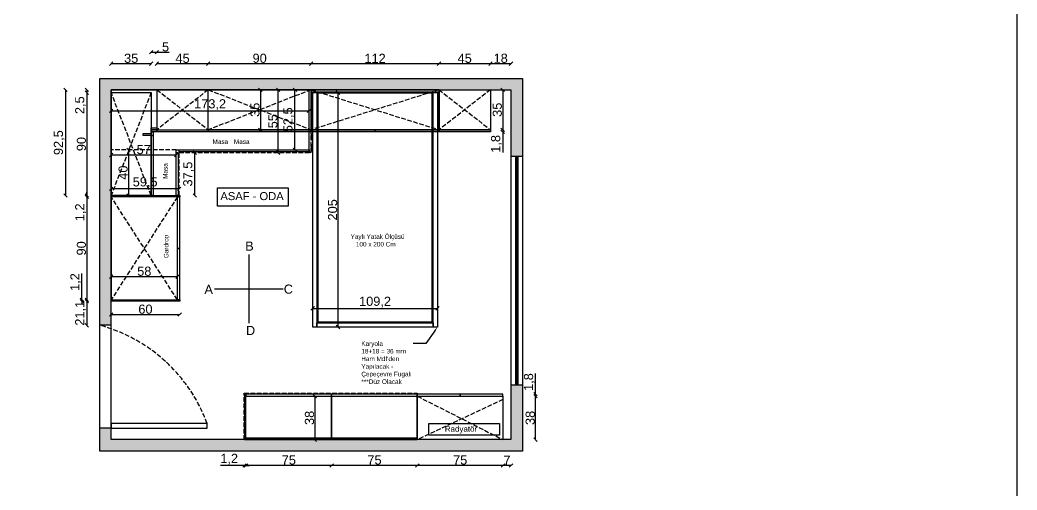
# Model space of a CAD drawing. Header units: millimetres. Extents: x -1860 to 15304, y 307 to 22353.
# Drawn here: x -987 to -114, y 21230 to 21641 of the extents above; entities that cross this region are included whole.
import ezdxf
from ezdxf import colors
from ezdxf.entities.mleader import LeaderData, LeaderLine
from ezdxf.math import Vec2, Vec3

# ---------------------------------------------------------------- set-up
doc = ezdxf.new("R2010")
doc.units = ezdxf.units.MM
doc.linetypes.add('DASHED2', pattern=[9.525, 6.35, -3.175])
doc.linetypes.add('JIS_02_4.0', pattern=[5.5, 4, -1.5])
doc.styles.get("Standard").update_dxf_attribs({"font": 'arial.ttf'})
doc.dimstyles.new('ISO-25', dxfattribs={"dimtxt": 8, "dimasz": 3, "dimexe": 1.25, "dimexo": 0.625, "dimtad": 1, "dimtxsty": 'Standard', "dimblk": 'OBLIQUE', "dimcen": 2.5, "dimse1": 1, "dimse2": 1, "dimadec": 0, "dimazin": 0, "dimtfac": 1, "dimtmove": 0, "dimatfit": 3, "dimldrblk": 'OBLIQUE', "dimfxl": 1, "dimarcsym": 0})

# ---------------------------------------------------------------- blocks, each defined once
blk = doc.blocks.new('karyola + yatak')
at = {"color": 6}
for points in [[(981.44, 274.23), (981.44, 479.23), (985.04, 479.23), (985.04, 274.23)], [(1087.04, 274.23), (1087.04, 479.23), (1090.64, 479.23), (1090.64, 274.23)], [(985.04, 277.83), (1087.04, 277.83), (1087.04, 274.23), (985.04, 274.23)]]:
    blk.add_lwpolyline(points, close=True, dxfattribs=at)
at = {"color": 1}
blk.add_lwpolyline([(986.04, 478.83), (986.04, 278.83), (1086.04, 278.83), (1086.04, 478.83)], close=True, dxfattribs=at)
blk = doc.blocks.new('_Oblique')
at = {"color": 0, "linetype": 'ByBlock', "lineweight": -2}
blk.add_line((-0.5, -0.5), (0.5, 0.5), dxfattribs=at)
blk = doc.blocks.new('*D300')
at = {"color": 0, "lineweight": -2, "transparency": 16777216}
blk.add_line((-535.36, 21274.36), (-535.36, 21312.36), dxfattribs=at)
at = {"layer": 'Defpoints', "color": 0, "transparency": 16777216}
for p in [(-563.92, 21312.36), (-535.36, 21312.36), (-563.92, 21274.36)]:
    blk.add_point(p, dxfattribs=at)
at = {"color": 0, "lineweight": -2, "transparency": 16777216, "xscale": 3, "yscale": 3, "zscale": 3}
for p, rotation in [((-535.36, 21312.36), 90), ((-535.36, 21274.36), 270)]:
    blk.add_blockref('_Oblique', p, dxfattribs=dict(at, rotation=rotation))
at = {"color": 0, "transparency": 16777216, "insert": (-540.08, 21293.36), "char_height": 8, "attachment_point": 5, "rotation": 90}
blk.add_mtext('38', dxfattribs=at)
blk = doc.blocks.new('*D301')
at = {"color": 0, "lineweight": -2, "transparency": 16777216}
for p, q in [((-535.36, 21314.16), (-535.36, 21332.23)), ((-535.36, 21312.36), (-535.36, 21314.16))]:
    blk.add_line(p, q, dxfattribs=at)
at = {"layer": 'Defpoints', "color": 0, "transparency": 16777216}
for p in [(-563.92, 21314.16), (-563.92, 21312.36), (-535.36, 21314.16)]:
    blk.add_point(p, dxfattribs=at)
at = {"color": 0, "lineweight": -2, "transparency": 16777216, "xscale": 3, "yscale": 3, "zscale": 3}
for p, rotation in [((-535.36, 21314.16), 90), ((-535.36, 21312.36), 270)]:
    blk.add_blockref('_Oblique', p, dxfattribs=dict(at, rotation=rotation))
at = {"color": 0, "transparency": 16777216, "insert": (-540.8, 21324.7), "char_height": 8, "attachment_point": 5, "rotation": 90}
blk.add_mtext('1,8', dxfattribs=at)
blk = doc.blocks.new('*D302')
at = {"color": 0, "lineweight": -2, "transparency": 16777216}
blk.add_line((-556.92, 21251.77), (-563.92, 21251.77), dxfattribs=at)
at = {"layer": 'Defpoints', "color": 0, "transparency": 16777216}
for p in [(-563.92, 21274.36), (-556.92, 21274.36), (-563.92, 21251.77)]:
    blk.add_point(p, dxfattribs=at)
at = {"color": 0, "lineweight": -2, "transparency": 16777216, "xscale": 3, "yscale": 3, "zscale": 3, "rotation": 180}
blk.add_blockref('_Oblique', (-563.92, 21251.77), dxfattribs=at)
at = {"color": 0, "lineweight": -2, "transparency": 16777216, "xscale": 3, "yscale": 3, "zscale": 3}
blk.add_blockref('_Oblique', (-556.92, 21251.77), dxfattribs=at)
at = {"color": 0, "transparency": 16777216, "insert": (-560.42, 21256.39), "char_height": 8, "attachment_point": 5}
blk.add_mtext('7', dxfattribs=at)
blk = doc.blocks.new('*D303')
at = {"color": 0, "lineweight": -2, "transparency": 16777216}
blk.add_line((-563.92, 21251.77), (-638.92, 21251.77), dxfattribs=at)
at = {"layer": 'Defpoints', "color": 0, "transparency": 16777216}
for p in [(-638.92, 21274.36), (-563.92, 21274.36), (-638.92, 21251.77)]:
    blk.add_point(p, dxfattribs=at)
at = {"color": 0, "lineweight": -2, "transparency": 16777216, "xscale": 3, "yscale": 3, "zscale": 3, "rotation": 180}
blk.add_blockref('_Oblique', (-638.92, 21251.77), dxfattribs=at)
at = {"color": 0, "lineweight": -2, "transparency": 16777216, "xscale": 3, "yscale": 3, "zscale": 3}
blk.add_blockref('_Oblique', (-563.92, 21251.77), dxfattribs=at)
at = {"color": 0, "transparency": 16777216, "insert": (-601.42, 21256.46), "char_height": 8, "attachment_point": 5}
blk.add_mtext('75', dxfattribs=at)
blk = doc.blocks.new('*D304')
at = {"color": 0, "lineweight": -2, "transparency": 16777216}
blk.add_line((-638.92, 21251.77), (-713.92, 21251.77), dxfattribs=at)
at = {"layer": 'Defpoints', "color": 0, "transparency": 16777216}
for p in [(-713.92, 21274.36), (-638.92, 21274.36), (-713.92, 21251.77)]:
    blk.add_point(p, dxfattribs=at)
at = {"color": 0, "lineweight": -2, "transparency": 16777216, "xscale": 3, "yscale": 3, "zscale": 3, "rotation": 180}
blk.add_blockref('_Oblique', (-713.92, 21251.77), dxfattribs=at)
at = {"color": 0, "lineweight": -2, "transparency": 16777216, "xscale": 3, "yscale": 3, "zscale": 3}
blk.add_blockref('_Oblique', (-638.92, 21251.77), dxfattribs=at)
at = {"color": 0, "transparency": 16777216, "insert": (-676.42, 21256.46), "char_height": 8, "attachment_point": 5}
blk.add_mtext('75', dxfattribs=at)
blk = doc.blocks.new('*D305')
at = {"color": 0, "lineweight": -2, "transparency": 16777216}
blk.add_line((-713.92, 21251.77), (-788.92, 21251.77), dxfattribs=at)
at = {"layer": 'Defpoints', "color": 0, "transparency": 16777216}
for p in [(-788.92, 21274.36), (-713.92, 21274.36), (-788.92, 21251.77)]:
    blk.add_point(p, dxfattribs=at)
at = {"color": 0, "lineweight": -2, "transparency": 16777216, "xscale": 3, "yscale": 3, "zscale": 3, "rotation": 180}
blk.add_blockref('_Oblique', (-788.92, 21251.77), dxfattribs=at)
at = {"color": 0, "lineweight": -2, "transparency": 16777216, "xscale": 3, "yscale": 3, "zscale": 3}
blk.add_blockref('_Oblique', (-713.92, 21251.77), dxfattribs=at)
at = {"color": 0, "transparency": 16777216, "insert": (-751.42, 21256.46), "char_height": 8, "attachment_point": 5}
blk.add_mtext('75', dxfattribs=at)
blk = doc.blocks.new('*D306')
at = {"color": 0, "lineweight": -2, "transparency": 16777216}
for p, q in [((-790.12, 21251.77), (-811.1, 21251.77)), ((-788.92, 21251.77), (-790.12, 21251.77)), ((-788.92, 21251.77), (-785.92, 21251.77))]:
    blk.add_line(p, q, dxfattribs=at)
at = {"layer": 'Defpoints', "color": 0, "transparency": 16777216}
for p in [(-790.12, 21274.36), (-788.92, 21274.36), (-790.12, 21251.77)]:
    blk.add_point(p, dxfattribs=at)
at = {"color": 0, "lineweight": -2, "transparency": 16777216, "xscale": 3, "yscale": 3, "zscale": 3}
blk.add_blockref('_Oblique', (-790.12, 21251.77), dxfattribs=at)
at = {"color": 0, "lineweight": -2, "transparency": 16777216, "xscale": 3, "yscale": 3, "zscale": 3, "rotation": 180}
blk.add_blockref('_Oblique', (-788.92, 21251.77), dxfattribs=at)
at = {"color": 0, "transparency": 16777216, "insert": (-803.61, 21257.2), "char_height": 8, "attachment_point": 5}
blk.add_mtext('1,2', dxfattribs=at)
blk = doc.blocks.new('*D406')
at = {"color": 0, "lineweight": -2, "transparency": 16777216}
blk.add_line((-906.92, 21416.91), (-848.92, 21416.91), dxfattribs=at)
at = {"layer": 'Defpoints', "color": 0, "transparency": 16777216}
for p in [(-848.92, 21416.91), (-906.92, 21396.66), (-848.92, 21396.66)]:
    blk.add_point(p, dxfattribs=at)
at = {"color": 0, "lineweight": -2, "transparency": 16777216, "xscale": 3, "yscale": 3, "zscale": 3, "rotation": 180}
blk.add_blockref('_Oblique', (-906.92, 21416.91), dxfattribs=at)
at = {"color": 0, "lineweight": -2, "transparency": 16777216, "xscale": 3, "yscale": 3, "zscale": 3}
blk.add_blockref('_Oblique', (-848.92, 21416.91), dxfattribs=at)
at = {"color": 0, "transparency": 16777216, "insert": (-877.92, 21421.62), "char_height": 8, "attachment_point": 5}
blk.add_mtext('58', dxfattribs=at)
blk = doc.blocks.new('*D407')
at = {"color": 0, "lineweight": -2, "transparency": 16777216}
blk.add_line((-906.92, 21383.7), (-846.92, 21383.7), dxfattribs=at)
at = {"layer": 'Defpoints', "color": 0, "transparency": 16777216}
for p in [(-906.92, 21395.46), (-846.92, 21395.46), (-846.92, 21383.7)]:
    blk.add_point(p, dxfattribs=at)
at = {"color": 0, "lineweight": -2, "transparency": 16777216, "xscale": 3, "yscale": 3, "zscale": 3, "rotation": 180}
blk.add_blockref('_Oblique', (-906.92, 21383.7), dxfattribs=at)
at = {"color": 0, "lineweight": -2, "transparency": 16777216, "xscale": 3, "yscale": 3, "zscale": 3}
blk.add_blockref('_Oblique', (-846.92, 21383.7), dxfattribs=at)
at = {"color": 0, "transparency": 16777216, "insert": (-876.92, 21388.41), "char_height": 8, "attachment_point": 5}
blk.add_mtext('60', dxfattribs=at)
blk = doc.blocks.new('*D408')
at = {"color": 0, "lineweight": -2, "transparency": 16777216}
blk.add_line((-564.19, 21580.36), (-564.19, 21545.36), dxfattribs=at)
at = {"layer": 'Defpoints', "color": 0, "transparency": 16777216}
for p in [(-574.92, 21580.36), (-574.92, 21545.36), (-564.19, 21545.36)]:
    blk.add_point(p, dxfattribs=at)
at = {"color": 0, "lineweight": -2, "transparency": 16777216, "xscale": 3, "yscale": 3, "zscale": 3}
for p, rotation in [((-564.19, 21580.36), 90), ((-564.19, 21545.36), 270)]:
    blk.add_blockref('_Oblique', p, dxfattribs=dict(at, rotation=rotation))
at = {"color": 0, "transparency": 16777216, "insert": (-568.91, 21562.86), "char_height": 8, "attachment_point": 5, "rotation": 90}
blk.add_mtext('35', dxfattribs=at)
blk = doc.blocks.new('*D409')
at = {"color": 0, "lineweight": -2, "transparency": 16777216}
for p, q in [((-564.19, 21545.36), (-564.19, 21543.56)), ((-564.19, 21543.56), (-564.19, 21525.48))]:
    blk.add_line(p, q, dxfattribs=at)
at = {"layer": 'Defpoints', "color": 0, "transparency": 16777216}
for p in [(-574.92, 21545.36), (-574.92, 21543.56), (-564.19, 21543.56)]:
    blk.add_point(p, dxfattribs=at)
at = {"color": 0, "lineweight": -2, "transparency": 16777216, "xscale": 3, "yscale": 3, "zscale": 3}
for p, rotation in [((-564.19, 21545.36), 90), ((-564.19, 21543.56), 270)]:
    blk.add_blockref('_Oblique', p, dxfattribs=dict(at, rotation=rotation))
at = {"color": 0, "transparency": 16777216, "insert": (-569.63, 21533.02), "char_height": 8, "attachment_point": 5, "rotation": 90}
blk.add_mtext('1,8', dxfattribs=at)
blk = doc.blocks.new('*D410')
at = {"color": 0, "lineweight": -2, "transparency": 16777216}
blk.add_line((-556.92, 21603.17), (-574.92, 21603.17), dxfattribs=at)
at = {"layer": 'Defpoints', "color": 0, "transparency": 16777216}
for p in [(-574.92, 21603.17), (-574.92, 21580.36), (-556.92, 21580.36)]:
    blk.add_point(p, dxfattribs=at)
at = {"color": 0, "lineweight": -2, "transparency": 16777216, "xscale": 3, "yscale": 3, "zscale": 3, "rotation": 180}
blk.add_blockref('_Oblique', (-574.92, 21603.17), dxfattribs=at)
at = {"color": 0, "lineweight": -2, "transparency": 16777216, "xscale": 3, "yscale": 3, "zscale": 3}
blk.add_blockref('_Oblique', (-556.92, 21603.17), dxfattribs=at)
at = {"color": 0, "transparency": 16777216, "insert": (-565.92, 21607.87), "char_height": 8, "attachment_point": 5}
blk.add_mtext('18', dxfattribs=at)
blk = doc.blocks.new('*D411')
at = {"color": 0, "lineweight": -2, "transparency": 16777216}
blk.add_line((-574.92, 21603.17), (-619.92, 21603.17), dxfattribs=at)
at = {"layer": 'Defpoints', "color": 0, "transparency": 16777216}
for p in [(-619.92, 21603.17), (-619.92, 21580.36), (-574.92, 21580.36)]:
    blk.add_point(p, dxfattribs=at)
at = {"color": 0, "lineweight": -2, "transparency": 16777216, "xscale": 3, "yscale": 3, "zscale": 3, "rotation": 180}
blk.add_blockref('_Oblique', (-619.92, 21603.17), dxfattribs=at)
at = {"color": 0, "lineweight": -2, "transparency": 16777216, "xscale": 3, "yscale": 3, "zscale": 3}
blk.add_blockref('_Oblique', (-574.92, 21603.17), dxfattribs=at)
at = {"color": 0, "transparency": 16777216, "insert": (-597.42, 21607.86), "char_height": 8, "attachment_point": 5}
blk.add_mtext('45', dxfattribs=at)
blk = doc.blocks.new('*D412')
at = {"color": 0, "lineweight": -2, "transparency": 16777216}
blk.add_line((-619.92, 21603.17), (-731.92, 21603.17), dxfattribs=at)
at = {"layer": 'Defpoints', "color": 0, "transparency": 16777216}
for p in [(-731.92, 21603.17), (-731.92, 21580.36), (-619.92, 21580.36)]:
    blk.add_point(p, dxfattribs=at)
at = {"color": 0, "lineweight": -2, "transparency": 16777216, "xscale": 3, "yscale": 3, "zscale": 3, "rotation": 180}
blk.add_blockref('_Oblique', (-731.92, 21603.17), dxfattribs=at)
at = {"color": 0, "lineweight": -2, "transparency": 16777216, "xscale": 3, "yscale": 3, "zscale": 3}
blk.add_blockref('_Oblique', (-619.92, 21603.17), dxfattribs=at)
at = {"color": 0, "transparency": 16777216, "insert": (-675.92, 21607.81), "char_height": 8, "attachment_point": 5}
blk.add_mtext('112', dxfattribs=at)
blk = doc.blocks.new('*D413')
at = {"color": 0, "lineweight": -2, "transparency": 16777216}
blk.add_line((-731.92, 21603.17), (-821.92, 21603.17), dxfattribs=at)
at = {"layer": 'Defpoints', "color": 0, "transparency": 16777216}
for p in [(-821.92, 21603.17), (-821.92, 21580.36), (-731.92, 21580.36)]:
    blk.add_point(p, dxfattribs=at)
at = {"color": 0, "lineweight": -2, "transparency": 16777216, "xscale": 3, "yscale": 3, "zscale": 3, "rotation": 180}
blk.add_blockref('_Oblique', (-821.92, 21603.17), dxfattribs=at)
at = {"color": 0, "lineweight": -2, "transparency": 16777216, "xscale": 3, "yscale": 3, "zscale": 3}
blk.add_blockref('_Oblique', (-731.92, 21603.17), dxfattribs=at)
at = {"color": 0, "transparency": 16777216, "insert": (-776.92, 21607.87), "char_height": 8, "attachment_point": 5}
blk.add_mtext('90', dxfattribs=at)
blk = doc.blocks.new('*D414')
at = {"color": 0, "lineweight": -2, "transparency": 16777216}
blk.add_line((-821.92, 21603.17), (-866.92, 21603.17), dxfattribs=at)
at = {"layer": 'Defpoints', "color": 0, "transparency": 16777216}
for p in [(-866.92, 21603.17), (-866.92, 21580.36), (-821.92, 21580.36)]:
    blk.add_point(p, dxfattribs=at)
at = {"color": 0, "lineweight": -2, "transparency": 16777216, "xscale": 3, "yscale": 3, "zscale": 3, "rotation": 180}
blk.add_blockref('_Oblique', (-866.92, 21603.17), dxfattribs=at)
at = {"color": 0, "lineweight": -2, "transparency": 16777216, "xscale": 3, "yscale": 3, "zscale": 3}
blk.add_blockref('_Oblique', (-821.92, 21603.17), dxfattribs=at)
at = {"color": 0, "transparency": 16777216, "insert": (-844.42, 21607.86), "char_height": 8, "attachment_point": 5}
blk.add_mtext('45', dxfattribs=at)
blk = doc.blocks.new('*D168')
at = {"color": 0, "lineweight": -2, "transparency": 16777216}
for p, q in [((-871.92, 21613.18), (-866.92, 21613.18)), ((-866.92, 21613.18), (-856.03, 21613.18))]:
    blk.add_line(p, q, dxfattribs=at)
at = {"layer": 'Defpoints', "color": 0, "transparency": 16777216}
for p in [(-871.92, 21613.18), (-871.92, 21577.86), (-866.92, 21580.36)]:
    blk.add_point(p, dxfattribs=at)
at = {"color": 0, "lineweight": -2, "transparency": 16777216, "xscale": 3, "yscale": 3, "zscale": 3, "rotation": 180}
blk.add_blockref('_Oblique', (-871.92, 21613.18), dxfattribs=at)
at = {"color": 0, "lineweight": -2, "transparency": 16777216, "xscale": 3, "yscale": 3, "zscale": 3}
blk.add_blockref('_Oblique', (-866.92, 21613.18), dxfattribs=at)
at = {"color": 0, "transparency": 16777216, "insert": (-859.31, 21617.88), "char_height": 8, "attachment_point": 5}
blk.add_mtext('5', dxfattribs=at)
blk = doc.blocks.new('*D169')
at = {"color": 0, "lineweight": -2, "transparency": 16777216}
blk.add_line((-871.92, 21603.17), (-906.92, 21603.17), dxfattribs=at)
at = {"layer": 'Defpoints', "color": 0, "transparency": 16777216}
for p in [(-906.92, 21603.17), (-906.92, 21577.86), (-871.92, 21577.86)]:
    blk.add_point(p, dxfattribs=at)
at = {"color": 0, "lineweight": -2, "transparency": 16777216, "xscale": 3, "yscale": 3, "zscale": 3, "rotation": 180}
blk.add_blockref('_Oblique', (-906.92, 21603.17), dxfattribs=at)
at = {"color": 0, "lineweight": -2, "transparency": 16777216, "xscale": 3, "yscale": 3, "zscale": 3}
blk.add_blockref('_Oblique', (-871.92, 21603.17), dxfattribs=at)
at = {"color": 0, "transparency": 16777216, "insert": (-889.42, 21607.88), "char_height": 8, "attachment_point": 5}
blk.add_mtext('35', dxfattribs=at)
blk = doc.blocks.new('*D366')
at = {"color": 0, "lineweight": -2, "transparency": 16777216}
blk.add_line((-776.32, 21580.36), (-776.32, 21545.36), dxfattribs=at)
at = {"layer": 'Defpoints', "color": 0, "transparency": 16777216}
for p in [(-821.92, 21580.36), (-821.92, 21545.36), (-776.32, 21545.36)]:
    blk.add_point(p, dxfattribs=at)
at = {"color": 0, "lineweight": -2, "transparency": 16777216, "xscale": 3, "yscale": 3, "zscale": 3}
for p, rotation in [((-776.32, 21580.36), 90), ((-776.32, 21545.36), 270)]:
    blk.add_blockref('_Oblique', p, dxfattribs=dict(at, rotation=rotation))
at = {"color": 0, "transparency": 16777216, "insert": (-781.03, 21562.86), "char_height": 8, "attachment_point": 5, "rotation": 90}
blk.add_mtext('35', dxfattribs=at)
blk = doc.blocks.new('*D367')
at = {"color": 0, "lineweight": -2, "transparency": 16777216}
blk.add_line((-728.58, 21312.36), (-728.58, 21274.36), dxfattribs=at)
at = {"layer": 'Defpoints', "color": 0, "transparency": 16777216}
for p in [(-713.92, 21312.36), (-728.58, 21274.36), (-713.92, 21274.36)]:
    blk.add_point(p, dxfattribs=at)
at = {"color": 0, "lineweight": -2, "transparency": 16777216, "xscale": 3, "yscale": 3, "zscale": 3}
for p, rotation in [((-728.58, 21312.36), 90), ((-728.58, 21274.36), 270)]:
    blk.add_blockref('_Oblique', p, dxfattribs=dict(at, rotation=rotation))
at = {"color": 0, "transparency": 16777216, "insert": (-733.3, 21293.36), "char_height": 8, "attachment_point": 5, "rotation": 90}
blk.add_mtext('38', dxfattribs=at)
blk = doc.blocks.new('*D369')
at = {"color": 0, "lineweight": -2, "transparency": 16777216}
for p, q in [((-928.25, 21580.36), (-928.25, 21577.86)), ((-928.25, 21577.86), (-928.25, 21558.85))]:
    blk.add_line(p, q, dxfattribs=at)
at = {"layer": 'Defpoints', "color": 0, "transparency": 16777216}
for p in [(-928.25, 21577.86), (-906.92, 21580.36), (-906.92, 21577.86)]:
    blk.add_point(p, dxfattribs=at)
at = {"color": 0, "lineweight": -2, "transparency": 16777216, "xscale": 3, "yscale": 3, "zscale": 3}
for p, rotation in [((-928.25, 21580.36), 90), ((-928.25, 21577.86), 270)]:
    blk.add_blockref('_Oblique', p, dxfattribs=dict(at, rotation=rotation))
at = {"color": 0, "transparency": 16777216, "insert": (-933.68, 21566.85), "char_height": 8, "attachment_point": 5, "rotation": 90}
blk.add_mtext('2,5', dxfattribs=at)
blk = doc.blocks.new('*D370')
at = {"color": 0, "lineweight": -2, "transparency": 16777216}
blk.add_line((-928.25, 21577.86), (-928.25, 21487.86), dxfattribs=at)
at = {"layer": 'Defpoints', "color": 0, "transparency": 16777216}
for p in [(-906.92, 21577.86), (-928.25, 21487.86), (-906.92, 21487.86)]:
    blk.add_point(p, dxfattribs=at)
at = {"color": 0, "lineweight": -2, "transparency": 16777216, "xscale": 3, "yscale": 3, "zscale": 3}
for p, rotation in [((-928.25, 21577.86), 90), ((-928.25, 21487.86), 270)]:
    blk.add_blockref('_Oblique', p, dxfattribs=dict(at, rotation=rotation))
at = {"color": 0, "transparency": 16777216, "insert": (-932.96, 21532.86), "char_height": 8, "attachment_point": 5, "rotation": 90}
blk.add_mtext('90', dxfattribs=at)
blk = doc.blocks.new('*D371')
at = {"color": 0, "lineweight": -2, "transparency": 16777216}
for p, q in [((-928.25, 21487.86), (-928.25, 21490.86)), ((-928.25, 21487.86), (-928.25, 21486.66)), ((-928.25, 21486.66), (-928.25, 21465.68))]:
    blk.add_line(p, q, dxfattribs=at)
at = {"layer": 'Defpoints', "color": 0, "transparency": 16777216}
for p in [(-928.25, 21486.66), (-906.92, 21487.86), (-906.92, 21486.66)]:
    blk.add_point(p, dxfattribs=at)
at = {"color": 0, "lineweight": -2, "transparency": 16777216, "xscale": 3, "yscale": 3, "zscale": 3}
for p, rotation in [((-928.25, 21487.86), 270), ((-928.25, 21486.66), 90)]:
    blk.add_blockref('_Oblique', p, dxfattribs=dict(at, rotation=rotation))
at = {"color": 0, "transparency": 16777216, "insert": (-933.68, 21473.17), "char_height": 8, "attachment_point": 5, "rotation": 90}
blk.add_mtext('1,2', dxfattribs=at)
blk = doc.blocks.new('*D372')
at = {"color": 0, "lineweight": -2, "transparency": 16777216}
blk.add_line((-928.25, 21486.66), (-928.25, 21396.66), dxfattribs=at)
at = {"layer": 'Defpoints', "color": 0, "transparency": 16777216}
for p in [(-906.92, 21486.66), (-928.25, 21396.66), (-906.92, 21396.66)]:
    blk.add_point(p, dxfattribs=at)
at = {"color": 0, "lineweight": -2, "transparency": 16777216, "xscale": 3, "yscale": 3, "zscale": 3}
for p, rotation in [((-928.25, 21486.66), 90), ((-928.25, 21396.66), 270)]:
    blk.add_blockref('_Oblique', p, dxfattribs=dict(at, rotation=rotation))
at = {"color": 0, "transparency": 16777216, "insert": (-932.96, 21441.66), "char_height": 8, "attachment_point": 5, "rotation": 90}
blk.add_mtext('90', dxfattribs=at)
blk = doc.blocks.new('*D373')
at = {"color": 0, "lineweight": -2, "transparency": 16777216}
for p, q in [((-932.48, 21396.66), (-932.48, 21419.64)), ((-932.48, 21395.46), (-932.48, 21396.66)), ((-932.48, 21395.46), (-932.48, 21392.46))]:
    blk.add_line(p, q, dxfattribs=at)
at = {"layer": 'Defpoints', "color": 0, "transparency": 16777216}
for p in [(-932.48, 21395.46), (-906.92, 21396.66), (-906.92, 21395.46)]:
    blk.add_point(p, dxfattribs=at)
at = {"color": 0, "lineweight": -2, "transparency": 16777216, "xscale": 3, "yscale": 3, "zscale": 3}
for p, rotation in [((-932.48, 21396.66), 270), ((-932.48, 21395.46), 90)]:
    blk.add_blockref('_Oblique', p, dxfattribs=dict(at, rotation=rotation))
at = {"color": 0, "transparency": 16777216, "insert": (-937.91, 21412.15), "char_height": 8, "attachment_point": 5, "rotation": 90}
blk.add_mtext('1,2', dxfattribs=at)
blk = doc.blocks.new('*D374')
at = {"color": 0, "lineweight": -2, "transparency": 16777216}
blk.add_line((-928.25, 21395.46), (-928.25, 21374.36), dxfattribs=at)
at = {"layer": 'Defpoints', "color": 0, "transparency": 16777216}
for p in [(-906.92, 21395.46), (-928.25, 21374.36), (-906.92, 21374.36)]:
    blk.add_point(p, dxfattribs=at)
at = {"color": 0, "lineweight": -2, "transparency": 16777216, "xscale": 3, "yscale": 3, "zscale": 3}
for p, rotation in [((-928.25, 21395.46), 90), ((-928.25, 21374.36), 270)]:
    blk.add_blockref('_Oblique', p, dxfattribs=dict(at, rotation=rotation))
at = {"color": 0, "transparency": 16777216, "insert": (-933.68, 21384.91), "char_height": 8, "attachment_point": 5, "rotation": 90}
blk.add_mtext('21,1', dxfattribs=at)
blk = doc.blocks.new('*D375')
at = {"color": 0, "lineweight": -2, "transparency": 16777216}
blk.add_line((-946.93, 21580.36), (-946.93, 21487.86), dxfattribs=at)
at = {"layer": 'Defpoints', "color": 0, "transparency": 16777216}
for p in [(-906.92, 21580.36), (-946.93, 21487.86), (-906.92, 21487.86)]:
    blk.add_point(p, dxfattribs=at)
at = {"color": 0, "lineweight": -2, "transparency": 16777216, "xscale": 3, "yscale": 3, "zscale": 3}
for p, rotation in [((-946.93, 21580.36), 90), ((-946.93, 21487.86), 270)]:
    blk.add_blockref('_Oblique', p, dxfattribs=dict(at, rotation=rotation))
at = {"color": 0, "transparency": 16777216, "insert": (-952.37, 21534.11), "char_height": 8, "attachment_point": 5, "rotation": 90}
blk.add_mtext('92,5', dxfattribs=at)
blk = doc.blocks.new('*D376')
at = {"color": 0, "lineweight": -2, "transparency": 16777216}
blk.add_line((-730.52, 21389.18), (-621.32, 21389.18), dxfattribs=at)
at = {"layer": 'Defpoints', "color": 0, "transparency": 16777216}
for p in [(-621.32, 21389.18), (-730.52, 21372.86), (-621.32, 21372.86)]:
    blk.add_point(p, dxfattribs=at)
at = {"color": 0, "lineweight": -2, "transparency": 16777216, "xscale": 3, "yscale": 3, "zscale": 3, "rotation": 180}
blk.add_blockref('_Oblique', (-730.52, 21389.18), dxfattribs=at)
at = {"color": 0, "lineweight": -2, "transparency": 16777216, "xscale": 3, "yscale": 3, "zscale": 3}
blk.add_blockref('_Oblique', (-621.32, 21389.18), dxfattribs=at)
at = {"color": 0, "transparency": 16777216, "insert": (-675.92, 21394.61), "char_height": 8, "attachment_point": 5}
blk.add_mtext('109,2', dxfattribs=at)
blk = doc.blocks.new('*D377')
at = {"color": 0, "lineweight": -2, "transparency": 16777216}
blk.add_line((-708.34, 21372.86), (-708.34, 21577.86), dxfattribs=at)
at = {"layer": 'Defpoints', "color": 0, "transparency": 16777216}
for p in [(-708.34, 21577.86), (-621.32, 21577.86), (-621.32, 21372.86)]:
    blk.add_point(p, dxfattribs=at)
at = {"color": 0, "lineweight": -2, "transparency": 16777216, "xscale": 3, "yscale": 3, "zscale": 3}
for p, rotation in [((-708.34, 21577.86), 90), ((-708.34, 21372.86), 270)]:
    blk.add_blockref('_Oblique', p, dxfattribs=dict(at, rotation=rotation))
at = {"color": 0, "transparency": 16777216, "insert": (-713.05, 21475.36), "char_height": 8, "attachment_point": 5, "rotation": 90}
blk.add_mtext('205', dxfattribs=at)
blk = doc.blocks.new('*D379')
at = {"color": 0, "lineweight": -2, "transparency": 16777216}
blk.add_line((-746, 21527.86), (-746, 21580.36), dxfattribs=at)
at = {"layer": 'Defpoints', "color": 0, "transparency": 16777216}
for p in [(-746, 21580.36), (-733.72, 21580.36), (-733.72, 21527.86)]:
    blk.add_point(p, dxfattribs=at)
at = {"color": 0, "lineweight": -2, "transparency": 16777216, "xscale": 3, "yscale": 3, "zscale": 3}
for p, rotation in [((-746, 21580.36), 90), ((-746, 21527.86), 270)]:
    blk.add_blockref('_Oblique', p, dxfattribs=dict(at, rotation=rotation))
at = {"color": 0, "transparency": 16777216, "insert": (-751.44, 21554.11), "char_height": 8, "attachment_point": 5, "rotation": 90}
blk.add_mtext('52,5', dxfattribs=at)
blk = doc.blocks.new('*D380')
at = {"color": 0, "lineweight": -2, "transparency": 16777216}
blk.add_line((-906.92, 21523.33), (-849.92, 21523.33), dxfattribs=at)
at = {"layer": 'Defpoints', "color": 0, "transparency": 16777216}
for p in [(-849.92, 21523.33), (-906.92, 21487.86), (-849.92, 21487.86)]:
    blk.add_point(p, dxfattribs=at)
at = {"color": 0, "lineweight": -2, "transparency": 16777216, "xscale": 3, "yscale": 3, "zscale": 3, "rotation": 180}
blk.add_blockref('_Oblique', (-906.92, 21523.33), dxfattribs=at)
at = {"color": 0, "lineweight": -2, "transparency": 16777216, "xscale": 3, "yscale": 3, "zscale": 3}
blk.add_blockref('_Oblique', (-849.92, 21523.33), dxfattribs=at)
at = {"color": 0, "transparency": 16777216, "insert": (-878.42, 21528.03), "char_height": 8, "attachment_point": 5}
blk.add_mtext('57', dxfattribs=at)
blk = doc.blocks.new('*D381')
at = {"color": 0, "lineweight": -2, "transparency": 16777216}
blk.add_line((-906.92, 21561.89), (-733.72, 21561.89), dxfattribs=at)
at = {"layer": 'Defpoints', "color": 0, "transparency": 16777216}
for p in [(-906.92, 21580.36), (-733.72, 21580.36), (-733.72, 21561.89)]:
    blk.add_point(p, dxfattribs=at)
at = {"color": 0, "lineweight": -2, "transparency": 16777216, "xscale": 3, "yscale": 3, "zscale": 3, "rotation": 180}
blk.add_blockref('_Oblique', (-906.92, 21561.89), dxfattribs=at)
at = {"color": 0, "lineweight": -2, "transparency": 16777216, "xscale": 3, "yscale": 3, "zscale": 3}
blk.add_blockref('_Oblique', (-733.72, 21561.89), dxfattribs=at)
at = {"color": 0, "transparency": 16777216, "insert": (-820.32, 21567.33), "char_height": 8, "attachment_point": 5}
blk.add_mtext('173,2', dxfattribs=at)
blk = doc.blocks.new('*D382')
at = {"color": 0, "lineweight": -2, "transparency": 16777216}
blk.add_line((-891.71, 21527.86), (-891.71, 21487.86), dxfattribs=at)
at = {"layer": 'Defpoints', "color": 0, "transparency": 16777216}
for p in [(-906.92, 21527.86), (-906.92, 21487.86), (-891.71, 21487.86)]:
    blk.add_point(p, dxfattribs=at)
at = {"color": 0, "lineweight": -2, "transparency": 16777216, "xscale": 3, "yscale": 3, "zscale": 3}
for p, rotation in [((-891.71, 21527.86), 90), ((-891.71, 21487.86), 270)]:
    blk.add_blockref('_Oblique', p, dxfattribs=dict(at, rotation=rotation))
at = {"color": 0, "transparency": 16777216, "insert": (-896.42, 21507.86), "char_height": 8, "attachment_point": 5, "rotation": 90}
blk.add_mtext('40', dxfattribs=at)
blk = doc.blocks.new('*D387')
at = {"color": 0, "lineweight": -2, "transparency": 16777216}
blk.add_line((-760.66, 21525.36), (-760.66, 21580.36), dxfattribs=at)
at = {"layer": 'Defpoints', "color": 0, "transparency": 16777216}
for p in [(-760.66, 21580.36), (-731.72, 21580.36), (-731.72, 21525.36)]:
    blk.add_point(p, dxfattribs=at)
at = {"color": 0, "lineweight": -2, "transparency": 16777216, "xscale": 3, "yscale": 3, "zscale": 3}
for p, rotation in [((-760.66, 21580.36), 90), ((-760.66, 21525.36), 270)]:
    blk.add_blockref('_Oblique', p, dxfattribs=dict(at, rotation=rotation))
at = {"color": 0, "transparency": 16777216, "insert": (-765.35, 21552.86), "char_height": 8, "attachment_point": 5, "rotation": 90}
blk.add_mtext('55', dxfattribs=at)
blk = doc.blocks.new('*D388')
at = {"color": 0, "lineweight": -2, "transparency": 16777216}
blk.add_line((-833.68, 21487.86), (-833.68, 21525.36), dxfattribs=at)
at = {"layer": 'Defpoints', "color": 0, "transparency": 16777216}
for p in [(-847.42, 21525.36), (-833.68, 21525.36), (-847.42, 21487.86)]:
    blk.add_point(p, dxfattribs=at)
at = {"color": 0, "lineweight": -2, "transparency": 16777216, "xscale": 3, "yscale": 3, "zscale": 3}
for p, rotation in [((-833.68, 21525.36), 90), ((-833.68, 21487.86), 270)]:
    blk.add_blockref('_Oblique', p, dxfattribs=dict(at, rotation=rotation))
at = {"color": 0, "transparency": 16777216, "insert": (-839.11, 21506.61), "char_height": 8, "attachment_point": 5, "rotation": 90}
blk.add_mtext('37,5', dxfattribs=at)
blk = doc.blocks.new('*D389')
at = {"color": 0, "lineweight": -2, "transparency": 16777216}
blk.add_line((-847.42, 21493.64), (-906.92, 21493.64), dxfattribs=at)
at = {"layer": 'Defpoints', "color": 0, "transparency": 16777216}
for p in [(-906.92, 21493.64), (-906.92, 21487.86), (-847.42, 21487.86)]:
    blk.add_point(p, dxfattribs=at)
at = {"color": 0, "lineweight": -2, "transparency": 16777216, "xscale": 3, "yscale": 3, "zscale": 3, "rotation": 180}
blk.add_blockref('_Oblique', (-906.92, 21493.64), dxfattribs=at)
at = {"color": 0, "lineweight": -2, "transparency": 16777216, "xscale": 3, "yscale": 3, "zscale": 3}
blk.add_blockref('_Oblique', (-847.42, 21493.64), dxfattribs=at)
at = {"color": 0, "transparency": 16777216, "insert": (-877.17, 21499.07), "char_height": 8, "attachment_point": 5}
blk.add_mtext('59,5', dxfattribs=at)

msp = doc.modelspace()

# ---------------------------------------------------------------- hatches: boundary and pattern name
h = msp.add_hatch()
h.set_pattern_fill('ANSI36', color=256)
h.set_pattern_definition([(45, (-1436.4363, 21059.6968), (1.683798, 6.173926), [7.9375, -1.5875, 0, -1.5875])])
h.paths.add_polyline_path([(-546.9181, 21522.35631), (-546.9181, 21590.35631), (-916.9181, 21590.35631), (-916.9181, 21374.35631), (-906.9181, 21374.35631), (-906.9181, 21580.35631), (-556.9181, 21580.35631), (-556.9181, 21522.35631)])
h.paths.add_polyline_path([(-916.9181, 21284.35631), (-916.9181, 21264.35631), (-546.9181, 21264.35631), (-546.9181, 21322.35631), (-556.9181, 21322.35631), (-556.9181, 21274.35631), (-906.9181, 21274.35631), (-906.9181, 21284.35631)])

# ---------------------------------------------------------------- linework, layer by layer
at = {"color": 252, "linetype": 'JIS_02_4.0'}
for p, q in [((-871.9181, 21577.85631), (-906.9181, 21487.85631)), ((-871.9181, 21487.85631), (-906.9181, 21577.85631)), ((-866.9181, 21580.35631), (-821.9181, 21545.35631)), ((-821.9181, 21580.35631), (-866.9181, 21545.35631)), ((-821.9181, 21580.35631), (-731.9181, 21545.35631)), ((-731.94449, 21580.35631), (-821.9181, 21545.35631)), ((-731.9181, 21580.35631), (-619.9181, 21545.35631)), ((-619.9181, 21580.35631), (-731.9181, 21545.35631)), ((-619.9181, 21580.35631), (-574.9181, 21545.35631)), ((-574.9181, 21580.35631), (-619.9181, 21545.35631)), ((-848.9181, 21486.65631), (-906.9181, 21396.65631)), ((-848.9181, 21396.65631), (-906.9181, 21486.65631)), ((-638.9181, 21312.35631), (-563.9181, 21274.35631)), ((-563.9181, 21309.35631), (-638.9181, 21274.35631))]:
    msp.add_line(p, q, dxfattribs=at)
at = {"color": 6, "linetype": 'JIS_02_4.0'}
msp.add_line((-849.9181, 21527.85631), (-906.9181, 21527.85631), dxfattribs=at)
for p, q in [((-556.9181, 21522.35631), (-546.9181, 21522.35631)), ((-551.9181, 21522.35631), (-551.9181, 21322.35631)), ((-786.47292, 21436.22895), (-786.47292, 21376.22895)), ((-816.47292, 21406.22895), (-756.47292, 21406.22895)), ((-906.9181, 21374.35631), (-916.99529, 21374.35631)), ((-556.9181, 21322.35631), (-546.9181, 21322.35631)), ((-906.9181, 21284.35631), (-916.99529, 21284.35631))]:
    msp.add_line(p, q)
at = {"color": 4}
for p, q in [((-552.9181, 21522.35631), (-552.9181, 21322.35631)), ((-550.9181, 21522.35631), (-550.9181, 21322.35631))]:
    msp.add_line(p, q, dxfattribs=at)
for points in [[(-113.91724, 22352.78179), (-1859.6228, 22352.78179), (-1859.6228, 20295.24647), (-113.91724, 20295.24647)], [(-916.9181, 21590.35631), (-546.9181, 21590.35631), (-546.9181, 21264.35631), (-916.9181, 21264.35631)], [(-906.9181, 21580.35631), (-556.9181, 21580.35631), (-556.9181, 21274.35631), (-906.9181, 21274.35631)], [(-906.9181, 21487.85631), (-906.9181, 21577.85631), (-871.9181, 21577.85631), (-871.9181, 21487.85631)], [(-821.9181, 21580.35631), (-866.9181, 21580.35631), (-866.9181, 21545.35631), (-821.9181, 21545.35631)], [(-821.9181, 21580.35631), (-731.9181, 21580.35631), (-731.9181, 21545.35631), (-821.9181, 21545.35631)], [(-619.9181, 21580.35631), (-731.9181, 21580.35631), (-731.9181, 21578.55631), (-619.9181, 21578.55631)], [(-731.9181, 21580.35631), (-619.9181, 21580.35631), (-619.9181, 21545.35631), (-731.9181, 21545.35631)], [(-619.9181, 21580.35631), (-574.9181, 21580.35631), (-574.9181, 21545.35631), (-619.9181, 21545.35631)], [(-878.9181, 21542.15631), (-871.9181, 21542.15631), (-871.9181, 21540.35631), (-878.9181, 21540.35631)], [(-866.9181, 21545.35631), (-871.9181, 21545.35631), (-871.9181, 21547.15631), (-866.9181, 21547.15631)], [(-866.9181, 21543.55631), (-871.9181, 21543.55631), (-871.9181, 21545.35631), (-866.9181, 21545.35631)], [(-871.9181, 21540.35631), (-871.9181, 21543.55631), (-870.1181, 21543.55631), (-870.1181, 21540.35631)], [(-821.9181, 21543.55631), (-866.9181, 21543.55631), (-866.9181, 21545.35631), (-821.9181, 21545.35631)], [(-776.9181, 21543.55631), (-821.9181, 21543.55631), (-821.9181, 21545.35631), (-776.9181, 21545.35631)], [(-731.9181, 21543.55631), (-776.9181, 21543.55631), (-776.9181, 21545.35631), (-731.9181, 21545.35631)], [(-675.9181, 21543.55631), (-731.9181, 21543.55631), (-731.9181, 21545.35631), (-675.9181, 21545.35631)], [(-619.9181, 21543.55631), (-675.9181, 21543.55631), (-675.9181, 21545.35631), (-619.9181, 21545.35631)], [(-574.9181, 21543.55631), (-619.9181, 21543.55631), (-619.9181, 21545.35631), (-574.9181, 21545.35631)], [(-871.9181, 21487.85631), (-871.9181, 21540.35631), (-870.1181, 21540.35631), (-870.1181, 21487.85631)], [(-849.9181, 21487.85631), (-849.9181, 21525.35631), (-848.1181, 21525.35631), (-848.1181, 21487.85631)], [(-847.4181, 21527.85631), (-733.7181, 21527.85631), (-733.7181, 21526.05631), (-847.4181, 21526.05631)], [(-813.82735, 21494.45693), (-752.08919, 21494.45693), (-752.08919, 21478.53838), (-813.82735, 21478.53838)], [(-906.9181, 21487.85631), (-846.9181, 21487.85631), (-846.9181, 21486.65631), (-906.9181, 21486.65631)], [(-906.9181, 21486.65631), (-906.9181, 21396.65631), (-848.9181, 21396.65631), (-848.9181, 21486.65631)], [(-848.9181, 21441.65631), (-848.9181, 21486.65631), (-847.1181, 21486.65631), (-847.1181, 21441.65631)], [(-848.9181, 21396.65631), (-848.9181, 21441.65631), (-847.1181, 21441.65631), (-847.1181, 21396.65631)], [(-906.9181, 21396.65631), (-846.9181, 21396.65631), (-846.9181, 21395.45631), (-906.9181, 21395.45631)], [(-788.9181, 21274.35631), (-788.9181, 21314.35631), (-790.1181, 21314.35631), (-790.1181, 21274.35631)], [(-788.9181, 21312.35631), (-713.9181, 21312.35631), (-713.9181, 21314.15631), (-788.9181, 21314.15631)], [(-788.9181, 21312.35631), (-713.9181, 21312.35631), (-713.9181, 21274.35631), (-788.9181, 21274.35631)], [(-713.9181, 21312.35631), (-638.9181, 21312.35631), (-638.9181, 21314.15631), (-713.9181, 21314.15631)], [(-713.9181, 21312.35631), (-638.9181, 21312.35631), (-638.9181, 21274.35631), (-713.9181, 21274.35631)], [(-638.9181, 21312.35631), (-601.4181, 21312.35631), (-601.4181, 21314.15631), (-638.9181, 21314.15631)], [(-638.9181, 21312.35631), (-563.9181, 21312.35631), (-563.9181, 21274.35631), (-638.9181, 21274.35631)], [(-601.4181, 21312.35631), (-563.9181, 21312.35631), (-563.9181, 21314.15631), (-601.4181, 21314.15631)], [(-906.9181, 21284.35631), (-822.9181, 21284.35631), (-822.9181, 21288.55631), (-906.9181, 21288.55631)]]:
    msp.add_lwpolyline(points, close=True)
at = {"color": 1, "linetype": 'JIS_02_4.0'}
for points in [[(-906.9181, 21580.35631), (-906.9181, 21487.85631), (-847.4181, 21487.85631), (-847.4181, 21525.35631), (-731.7181, 21525.35631), (-731.7181, 21580.35631)], [(-790.4181, 21315.05631), (-638.9181, 21315.05631), (-638.9181, 21274.35631), (-790.4181, 21274.35631)]]:
    msp.add_lwpolyline(points, close=True, dxfattribs=at)
at = {"color": 6}
for points in [[(-906.9181, 21487.85631), (-849.9181, 21487.85631), (-849.9181, 21527.85631), (-733.7181, 21527.85631), (-733.7181, 21580.35631), (-906.9181, 21580.35631)], [(-790.1181, 21274.35631), (-638.9181, 21274.35631), (-638.9181, 21275.55631), (-790.1181, 21275.55631)]]:
    msp.add_lwpolyline(points, close=True, dxfattribs=at)
at = {"color": 1, "linetype": 'DASHED2'}
msp.add_lwpolyline([(-731.9181, 21580.35631), (-731.9181, 21525.55631), (-733.7181, 21525.55631), (-733.7181, 21580.35631)], close=True, dxfattribs=at)
at = {"color": 5}
msp.add_lwpolyline([(-628.9181, 21288.35631), (-566.9181, 21288.35631), (-566.9181, 21278.35631), (-628.9181, 21278.35631)], close=True, dxfattribs=at)
at = {"linetype": 'JIS_02_4.0'}
msp.add_arc((-953.17832, 21240.23882), 138.93274, 20.35135478, 74.87111534, dxfattribs=at)

# ---------------------------------------------------------------- block references
msp.add_blockref('karyola + yatak', (-1711.96064, 21098.62533))

# ---------------------------------------------------------------- texts
at = {"color": 6, "attachment_point": 1}
for s, insert, char_height, width in [('Masa', (-818.15805, 21537.02062), 4, 54.3282125), ('Masa', (-799.46989, 21537.02062), 4, 54.3282125), ('ASAF - ODA', (-811.3163, 21490.85574), 7, 63.9596595), ('Yaylı Yatak Ölçüsü\\P   100 x 200 Cm', (-697.32226, 21453.95912), 4, 54.3282125)]:
    msp.add_mtext(s, dxfattribs=dict(at, insert=insert, char_height=char_height, width=width))
at = {"color": 6, "char_height": 4, "width": 54.3282125, "attachment_point": 1, "rotation": 90}
for s, insert in [('Masa', (-861.57274, 21502.44734)), ('Gardrop', (-860.76697, 21433.09086))]:
    msp.add_mtext(s, dxfattribs=dict(at, insert=insert))
at = {"color": 1, "attachment_point": 1}
for s, insert, char_height, width in [('B', (-789.58533, 21447.6401), 8, 7.0048524), ('A', (-825.29451, 21409.77976), 8, 7.0048524), ('C', (-755.81218, 21409.99487), 8, 7.0048524), ('D', (-788.93998, 21373.85546), 8, 7.0048524), ('Radyatör', (-614.85555, 21286.21784), 5, 62.1296792)]:
    msp.add_mtext(s, dxfattribs=dict(at, insert=insert, char_height=char_height, width=width))

# ---------------------------------------------------------------- dimensions: what is measured, and where the dimension line sits
dim = msp.add_linear_dim(base=(-871.9181, 21613.18425), p1=(-866.9181, 21580.35631), p2=(-871.9181, 21577.85631), dimstyle='ISO-25')
dim.commit()
dim.dimension.update_dxf_attribs({"geometry": '*D168', "text_midpoint": (-859.3071, 21613.18425), "dimtype": 160})
for base, p1, p2, picture, middle in [((-906.9181, 21603.16524), (-871.9181, 21577.85631), (-906.9181, 21577.85631), '*D169', (-889.4181, 21607.87755)), ((-866.9181, 21603.16524), (-821.9181, 21580.35631), (-866.9181, 21580.35631), '*D414', (-844.4181, 21607.85845)), ((-821.9181, 21603.16524), (-731.9181, 21580.35631), (-821.9181, 21580.35631), '*D413', (-776.9181, 21607.87483)), ((-731.9181, 21603.16524), (-619.9181, 21580.35631), (-731.9181, 21580.35631), '*D412', (-675.9181, 21607.80661)), ((-619.9181, 21603.16524), (-574.9181, 21580.35631), (-619.9181, 21580.35631), '*D411', (-597.4181, 21607.85845)), ((-574.9181, 21603.16524), (-556.9181, 21580.35631), (-574.9181, 21580.35631), '*D410', (-565.9181, 21607.87483)), ((-733.7181, 21561.89333), (-906.9181, 21580.35631), (-733.7181, 21580.35631), '*D381', (-820.3181, 21567.32597)), ((-849.9181, 21523.33386), (-906.9181, 21487.85631), (-849.9181, 21487.85631), '*D380', (-878.4181, 21528.02708)), ((-906.9181, 21493.6371), (-847.4181, 21487.85631), (-906.9181, 21487.85631), '*D389', (-877.1681, 21499.06974)), ((-790.1181, 21251.76584), (-788.9181, 21274.35631), (-790.1181, 21274.35631), '*D306', (-803.60804, 21257.19848)), ((-788.9181, 21251.76584), (-713.9181, 21274.35631), (-788.9181, 21274.35631), '*D305', (-751.4181, 21256.45905)), ((-713.9181, 21251.76584), (-638.9181, 21274.35631), (-713.9181, 21274.35631), '*D304', (-676.4181, 21256.45905)), ((-638.9181, 21251.76584), (-563.9181, 21274.35631), (-638.9181, 21274.35631), '*D303', (-601.4181, 21256.45905)), ((-563.9181, 21251.76584), (-556.9181, 21274.35631), (-563.9181, 21274.35631), '*D302', (-560.4181, 21256.39084))]:
    dim = msp.add_linear_dim(base=base, p1=p1, p2=p2, dimstyle='ISO-25')
    dim.commit()
    dim.dimension.update_dxf_attribs({"geometry": picture, "text_midpoint": middle})
for base, p1, p2, picture, middle in [((-946.93365, 21487.85631), (-906.9181, 21580.35631), (-906.9181, 21487.85631), '*D375', (-952.36629, 21534.10631)), ((-928.24834, 21577.85631), (-906.9181, 21580.35631), (-906.9181, 21577.85631), '*D369', (-933.68098, 21566.85068)), ((-928.24834, 21487.85631), (-906.9181, 21577.85631), (-906.9181, 21487.85631), '*D370', (-932.95793, 21532.85631)), ((-760.65831, 21580.35631), (-731.7181, 21525.35631), (-731.7181, 21580.35631), '*D387', (-765.35152, 21552.85631)), ((-746.00305, 21580.35631), (-733.7181, 21527.85631), (-733.7181, 21580.35631), '*D379', (-751.43569, 21554.10631)), ((-564.1931, 21545.35631), (-574.9181, 21580.35631), (-574.9181, 21545.35631), '*D408', (-568.90542, 21562.85631)), ((-564.1931, 21543.55631), (-574.9181, 21545.35631), (-574.9181, 21543.55631), '*D409', (-569.62574, 21533.01726)), ((-891.7088, 21487.85631), (-906.9181, 21527.85631), (-906.9181, 21487.85631), '*D382', (-896.41839, 21507.85631)), ((-833.68164, 21525.35631), (-847.4181, 21487.85631), (-847.4181, 21525.35631), '*D388', (-839.11428, 21506.60631)), ((-928.24834, 21486.65631), (-906.9181, 21487.85631), (-906.9181, 21486.65631), '*D371', (-933.68098, 21473.16637)), ((-928.24834, 21396.65631), (-906.9181, 21486.65631), (-906.9181, 21396.65631), '*D372', (-932.95793, 21441.65631)), ((-535.36317, 21314.15631), (-563.9181, 21312.35631), (-563.9181, 21314.15631), '*D301', (-540.79581, 21324.69536)), ((-535.36317, 21312.35631), (-563.9181, 21274.35631), (-563.9181, 21312.35631), '*D300', (-540.07548, 21293.35631))]:
    dim = msp.add_linear_dim(base=base, p1=p1, p2=p2, angle=90, dimstyle='ISO-25')
    dim.commit()
    dim.dimension.update_dxf_attribs({"geometry": picture, "text_midpoint": middle})
at = {"color": 252}
for base, p1, p2, picture, middle in [((-776.32242, 21545.35631), (-821.9181, 21580.35631), (-821.9181, 21545.35631), '*D366', (-781.03474, 21562.85631)), ((-708.34307, 21577.85631), (-621.3181, 21372.85631), (-621.3181, 21577.85631), '*D377', (-713.05265, 21475.35631)), ((-728.58398, 21274.35631), (-713.9181, 21312.35631), (-713.9181, 21274.35631), '*D367', (-733.29629, 21293.35631))]:
    dim = msp.add_linear_dim(base=base, p1=p1, p2=p2, angle=90, dimstyle='ISO-25', dxfattribs=at)
    dim.commit()
    dim.dimension.update_dxf_attribs({"geometry": picture, "text_midpoint": middle})
for base, p1, p2, picture, middle in [((-848.9181, 21416.90742), (-906.9181, 21396.65631), (-848.9181, 21396.65631), '*D406', (-877.9181, 21421.61701)), ((-846.9181, 21383.69896), (-906.9181, 21395.45631), (-846.9181, 21395.45631), '*D407', (-876.9181, 21388.40854)), ((-621.3181, 21389.18109), (-730.5181, 21372.85631), (-621.3181, 21372.85631), '*D376', (-675.9181, 21394.61373))]:
    dim = msp.add_linear_dim(base=base, p1=p1, p2=p2, dimstyle='ISO-25', dxfattribs=at)
    dim.commit()
    dim.dimension.update_dxf_attribs({"geometry": picture, "text_midpoint": middle})
for base, p1, p2, picture, middle in [((-932.47634, 21395.45631), (-906.9181, 21396.65631), (-906.9181, 21395.45631), '*D373', (-932.47634, 21412.14625)), ((-928.24834, 21374.35631), (-906.9181, 21395.45631), (-906.9181, 21374.35631), '*D374', (-928.24834, 21384.90631))]:
    dim = msp.add_linear_dim(base=base, p1=p1, p2=p2, angle=90, dimstyle='ISO-25')
    dim.commit()
    dim.dimension.update_dxf_attribs({"geometry": picture, "text_midpoint": middle, "dimtype": 160})

# ---------------------------------------------------------------- leaders
at = {"color": 5}
ml = msp.add_multileader_mtext('Standard', dxfattribs=at)
ml.set_content("Karyola \\P18+18 = 36 mm Ham Mdf'den Yapılacak - Çepeçevre Fugalı {\\C1;***Düz Olacak }", color=5)
ml.set_leader_properties()
ml.build(insert=Vec2(0, 0))
ml.multileader.update_dxf_attribs({"dogleg_length": 0.36})
ctx = ml.context
ctx.base_point, ctx.plane_origin = Vec3(-689.96571, 21358.34571), Vec3(-1238.33629, 20727.19677)
notes = []
notes.append((ctx, [(0, (1, 1, 0), (-631.45139, 21358.34571), (-1, 0), 11.20736, [(0, [(-621.3181, 21372.85631)], 0, [])])]))
ctx.mtext.insert, ctx.mtext.width = Vec3(-687.92275, 21360.37971), 50.5985799
for ctx, leaders in notes:
    for number, flags, end, landing, length, lines in leaders:
        leader = LeaderData()
        leader.index, (leader.has_last_leader_line, leader.has_dogleg_vector, leader.attachment_direction) = number, flags
        leader.last_leader_point, leader.dogleg_vector, leader.dogleg_length = Vec3(end), Vec3(landing), length
        for number, points, colour, breaks in lines:
            line = LeaderLine()
            line.index, line.vertices, line.color, line.breaks = number, Vec3.list(points), colors.encode_raw_color(colour), breaks
            leader.lines.append(line)
        ctx.leaders.append(leader)

doc.saveas('drawing.dxf')
